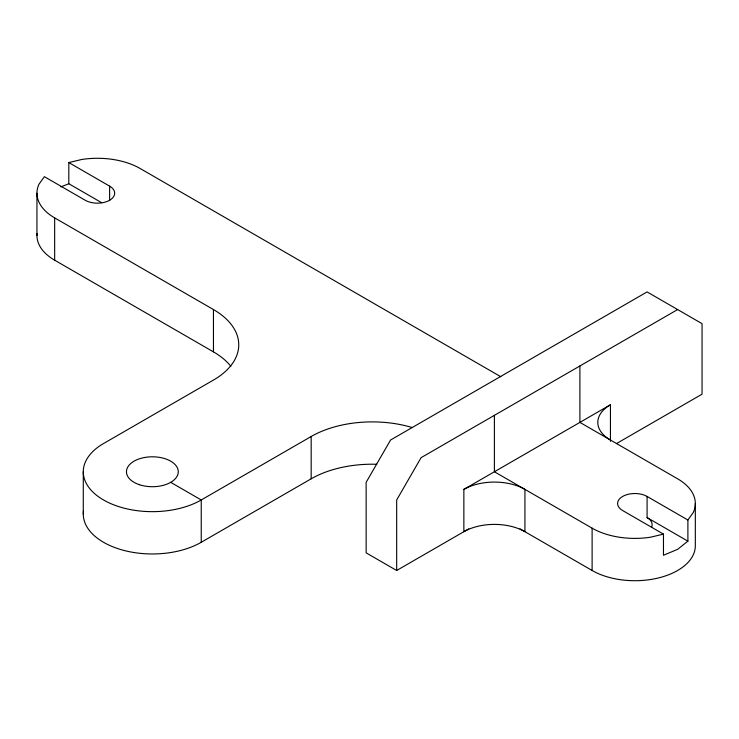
<?xml version="1.0" encoding="UTF-8"?>
<svg xmlns="http://www.w3.org/2000/svg" width="739" height="739" viewBox="0 0 739 739"><rect width="100%" height="100%" fill="white"/><g stroke="black" fill="none" stroke-linecap="round" stroke-linejoin="round"><path stroke-width="1.11" d="M687.898 520.007L647.087 496.442A17.274 9.976 0 0 0 622.654 496.442A17.274 9.976 0 0 0 622.654 510.547L663.474 534.112L663.474 555.266L677.617 549.336L687.898 541.16L687.898 520.007L693.265 512.524A60.459 34.909 0 0 0 677.617 478.807L579.903 422.394L579.903 365.971M412.464 427.622A86.371 49.864 0 0 0 311.174 436.5L201.239 499.97A69.096 39.897 0 0 1 103.515 499.97A69.096 39.897 0 0 1 103.515 443.548L213.451 380.077A86.371 49.864 0 0 0 213.451 309.558L54.658 217.876A60.459 34.909 0 0 1 39.01 184.159L44.377 176.676L85.197 200.251A17.274 9.976 0 0 0 109.621 200.251A17.274 9.976 0 0 0 109.621 186.145L68.81 162.571L68.81 183.734L101.659 202.698M83.489 510.954A69.096 39.897 0 0 0 123.459 550.306A69.096 39.897 0 0 0 201.239 542.278L311.174 478.807A86.371 49.864 0 0 1 376.77 464.277M677.617 309.558L421.11 457.653L396.677 499.961L396.677 570.49L366.138 552.855L366.138 482.336L390.571 440.019L647.087 291.923L702.05 323.664L702.05 394.183L616.409 443.622M463.861 489.384A43.185 24.932 0 0 1 524.93 489.384L524.93 531.701A43.185 24.932 0 0 0 463.861 531.701L463.861 489.384L610.442 404.76A43.185 24.932 0 0 0 610.442 440.019M396.677 570.49L468.785 528.856M60.921 186.893L68.81 183.734M68.81 162.571L81.761 159.476A60.459 34.909 0 0 1 140.161 168.51L500.839 376.751M663.474 534.112L650.514 537.207A60.459 34.909 0 0 1 592.115 528.173L494.4 471.759L494.4 415.336M647.087 496.442L647.087 517.596L687.898 541.16M37.052 233.487A60.459 34.909 0 0 0 54.658 260.193L213.451 351.866A86.371 49.864 0 0 1 230.882 366.341M520.007 528.856L592.115 570.49A60.459 34.909 0 0 0 658.006 578.055A60.459 34.909 0 0 0 695.325 545.807L695.325 503.49M170.7 482.336L201.239 499.97L201.239 542.278M610.442 404.76L610.442 441.359M592.115 528.173L592.115 570.49M311.174 436.5L311.174 478.807M213.451 309.558L213.451 351.866M109.621 186.145L109.621 200.62M83.276 471.759L83.276 514.067M54.658 217.876L54.658 260.193M36.95 193.193L36.95 235.51M647.087 517.596A17.274 9.976 0 0 1 651.558 527.23M139.422 484.71A25.911 14.956 0 0 0 178.293 471.759A25.911 14.956 0 0 0 139.422 458.799A25.911 14.956 0 0 0 139.422 484.71"/></g></svg>
